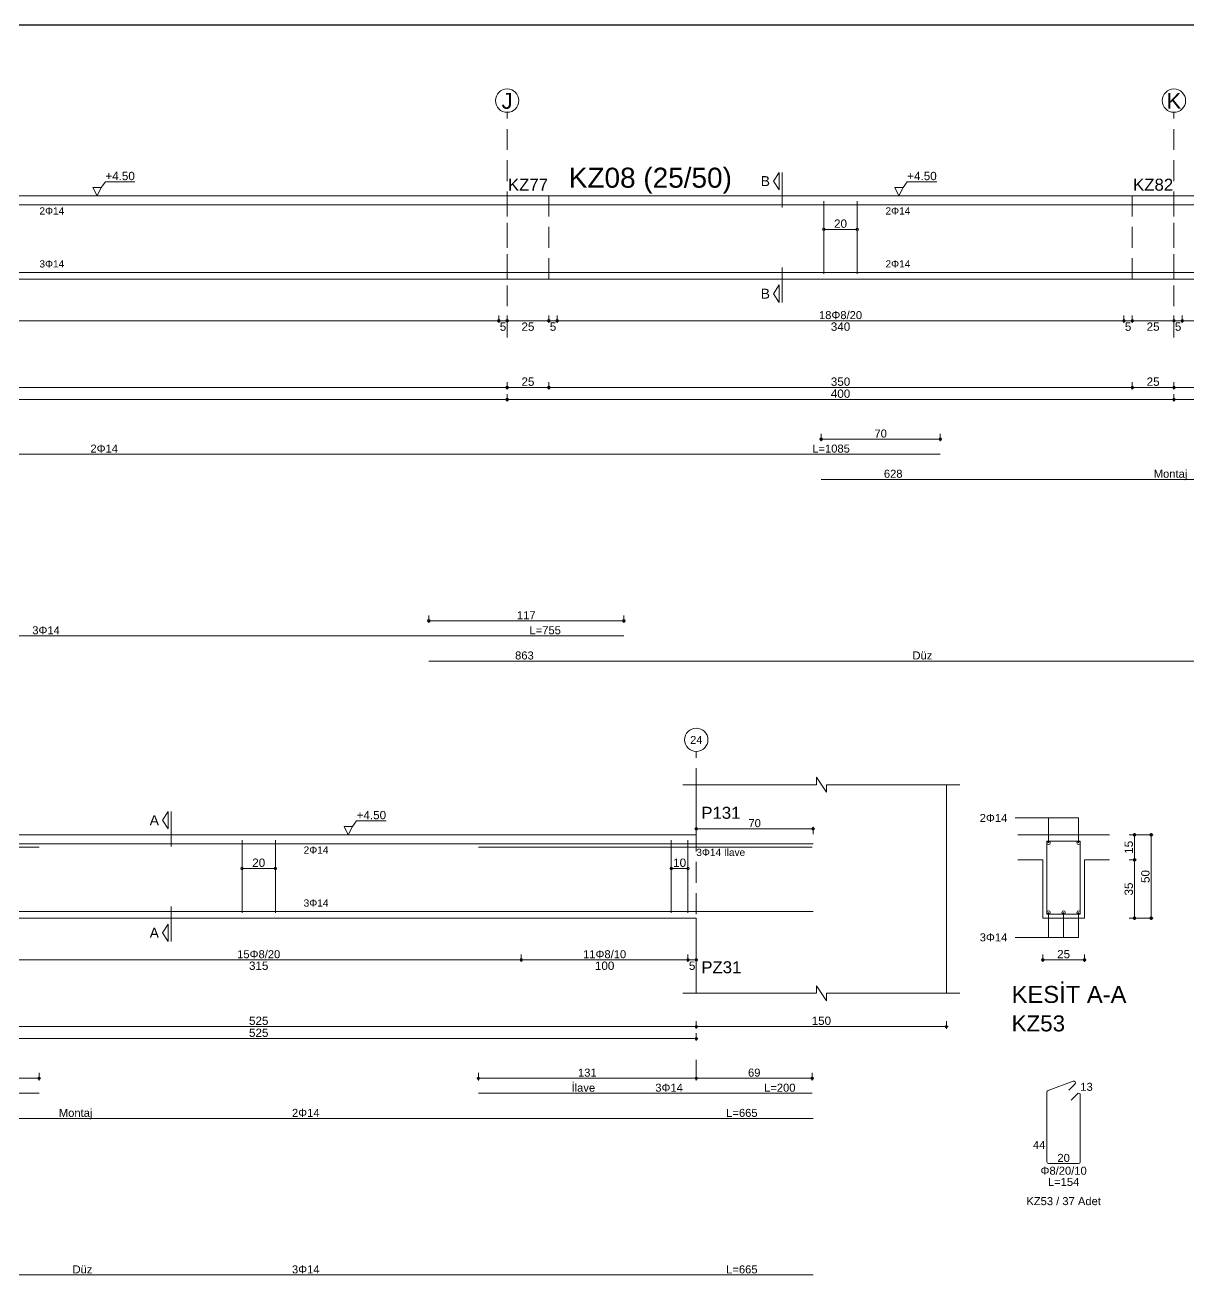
# Model space of a CAD drawing. Header units: millimetres. Extents: x 2232 to 85269, y -3593 to 5869.
# Drawn here: x 23873 to 24919, y -218 to 907 of the extents above; entities that cross this region are included whole.
import ezdxf

# ---------------------------------------------------------------- set-up
doc = ezdxf.new("R2010")
doc.units = ezdxf.units.MM
doc.linetypes.add('DASHDOT2', pattern=[12.7, 6.35, -3.175, 0, -3.175])
doc.linetypes.add('DASHED4', pattern=[18.75, 12.5, -6.25])
doc.layers.add('aks', color=251, linetype='DASHDOT2', lineweight=35)
for name, color, linetype in [('Donatı Topl. Uzun. Yazısı', 7, 'Continuous'), ('Donatı Uz. Yazısı', 7, 'Continuous'), ('Donatı Yazısı', 7, 'Continuous'), ('Donatı Çizgisi', 7, 'Continuous'), ('Kiriş', 7, 'Continuous'), ('Standart', 7, 'Continuous'), ('Ölçülendirme', 7, 'Continuous')]:
    doc.layers.add(name, color=color, linetype=linetype)
doc.styles.add('arial_1_18', font='arial.ttf', dxfattribs={"height": 0.2})

# ---------------------------------------------------------------- blocks, each defined once
blk = doc.blocks.new('IDE212Entity7278')
at = {"layer": 'aks', "color": 30, "linetype": 'DASHED4', "lineweight": 5}
for points in [[(3761.94, 2031.9), (3761.94, 2166.9)], [(4161.94, 2031.9), (4161.94, 2166.9)]]:
    blk.add_lwpolyline(points, dxfattribs=at)
at = {"layer": 'aks', "color": 1, "linetype": 'Continuous', "lineweight": 5}
for centre in [(3761.94, 2173.9), (4161.94, 2173.9)]:
    blk.add_circle(centre, 7, dxfattribs=at)
at = {"layer": 'Donatı Çizgisi', "color": 5, "linetype": 'Continuous', "lineweight": 5}
for points in [[(1850.94, 2111.5), (4577.94, 2111.5)], [(3951.94, 2070.1), (3951.94, 2113.7)], [(3971.94, 2070.1), (3971.94, 2113.7)], [(1850.94, 2070.9), (4577.94, 2070.9)], [(2937.1, 1961.9), (4021.77, 1961.9)], [(3950.27, 1946.8), (4577.94, 1946.8)], [(3076.94, 1852.95), (3831.94, 1852.95)], [(3714.94, 1837.85), (4577.94, 1837.85)]]:
    blk.add_lwpolyline(points, dxfattribs=at)
at = {"layer": 'Kiriş', "color": 1, "linetype": 'Continuous', "lineweight": 5}
for points in [[(2781.94, 2116.9), (4581.94, 2116.9)], [(2781.94, 2066.9), (4581.94, 2066.9)]]:
    blk.add_lwpolyline(points, dxfattribs=at)
at = {"layer": 'Kiriş', "color": 1, "linetype": 'DASHED4', "lineweight": 5}
for points in [[(3761.94, 2066.9), (3761.94, 2116.9)], [(3786.94, 2066.9), (3786.94, 2116.9)], [(4136.94, 2066.9), (4136.94, 2116.9)], [(4161.94, 2066.9), (4161.94, 2116.9)]]:
    blk.add_lwpolyline(points, dxfattribs=at)
at = {"layer": 'Ölçülendirme', "color": 1, "linetype": 'Continuous', "lineweight": 5}
for points in [[(3921.69, 2125.65), (3925.19, 2130.9)], [(3925.19, 2120.4), (3925.19, 2130.9)], [(3926.94, 2109.9), (3926.94, 2130.9)], [(3515.94, 2116.9), (3513.44, 2121.9)], [(3513.44, 2121.9), (3518.44, 2121.9)], [(3518.44, 2121.9), (3515.94, 2116.9)], [(3518.44, 2121.9), (3520.94, 2125.23)], [(3520.94, 2125.23), (3538.61, 2125.23)], [(3925.19, 2120.4), (3921.69, 2125.65)], [(3996.94, 2116.9), (3994.44, 2121.9)], [(3994.44, 2121.9), (3999.44, 2121.9)], [(3999.44, 2121.9), (3996.94, 2116.9)], [(3999.44, 2121.9), (4001.94, 2125.23)], [(4001.94, 2125.23), (4019.61, 2125.23)], [(3515.94, 2116.9), (3515.94, 2116.9)], [(3996.94, 2116.9), (3996.94, 2116.9)], [(3951.94, 2096.7), (3971.94, 2096.7)], [(3926.94, 2052.9), (3926.94, 2073.9)], [(3921.69, 2058.15), (3925.19, 2063.4)], [(3925.19, 2052.9), (3925.19, 2063.4)], [(3925.19, 2052.9), (3921.69, 2058.15)], [(2780.94, 2041.9), (4582.94, 2041.9)], [(3756.94, 2040.65), (3756.94, 2045.15)], [(3761.94, 2040.65), (3761.94, 2045.15)], [(3786.94, 2040.65), (3786.94, 2045.15)], [(3791.94, 2040.65), (3791.94, 2045.15)], [(4131.94, 2040.65), (4131.94, 2045.15)], [(4136.94, 2040.65), (4136.94, 2045.15)], [(4161.94, 2040.65), (4161.94, 2045.15)], [(4166.94, 2040.65), (4166.94, 2045.15)], [(1845.94, 2001.9), (4582.94, 2001.9)], [(3761.94, 2000.65), (3761.94, 2005.15)], [(3786.94, 2000.65), (3786.94, 2005.15)], [(4136.94, 2000.65), (4136.94, 2005.15)], [(4161.94, 2000.65), (4161.94, 2005.15)], [(1845.94, 1994.7), (4582.94, 1994.7)], [(3761.94, 1993.45), (3761.94, 1997.95)], [(4161.94, 1993.45), (4161.94, 1997.95)], [(3950.27, 1969.65), (3950.27, 1974.15)], [(4021.77, 1969.65), (4021.77, 1974.15)], [(3949.27, 1970.9), (4022.77, 1970.9)], [(3713.94, 1861.95), (3832.94, 1861.95)], [(3714.94, 1860.7), (3714.94, 1865.2)], [(3831.94, 1860.7), (3831.94, 1865.2)]]:
    blk.add_lwpolyline(points, dxfattribs=at)
for centre in [(3951.94, 2096.7), (3971.94, 2096.7), (3756.94, 2041.9), (3756.94, 2041.9), (3761.94, 2041.9), (3761.94, 2041.9), (3786.94, 2041.9), (3786.94, 2041.9), (3791.94, 2041.9), (3791.94, 2041.9), (4131.94, 2041.9), (4131.94, 2041.9), (4136.94, 2041.9), (4136.94, 2041.9), (4161.94, 2041.9), (4161.94, 2041.9), (4166.94, 2041.9), (4166.94, 2041.9), (3761.94, 2001.9), (3761.94, 2001.9), (3786.94, 2001.9), (3786.94, 2001.9), (4136.94, 2001.9), (4136.94, 2001.9), (4161.94, 2001.9), (4161.94, 2001.9), (3761.94, 1994.7), (3761.94, 1994.7), (4161.94, 1994.7), (4161.94, 1994.7), (3950.27, 1970.9), (4021.77, 1970.9), (3714.94, 1861.95), (3831.94, 1861.95)]:
    blk.add_circle(centre, 0.75, dxfattribs=at)
at = {"layer": 'aks', "color": 1, "linetype": 'Continuous', "lineweight": 5, "style": 'arial_1_18'}
for s, p in [('J', (3758.64, 2169.02)), ('K', (4157.54, 2169.02))]:
    blk.add_text(s, height=9.45, dxfattribs=at).set_placement(p)
at = {"layer": 'Donatı Topl. Uzun. Yazısı', "color": 1, "linetype": 'Continuous', "lineweight": 5, "style": 'arial_1_18'}
for s, p in [('L=1085', (3944.98, 1962.86)), ('L=755', (3775.35, 1853.91))]:
    blk.add_text(s, height=4.8, dxfattribs=at).set_placement(p)
at = {"layer": 'Donatı Uz. Yazısı', "color": 1, "linetype": 'Continuous', "lineweight": 5, "style": 'arial_1_18'}
for s, p in [('628', (3987.93, 1947.76)), ('863', (3766.72, 1838.81))]:
    blk.add_text(s, height=4.8, dxfattribs=at).set_placement(p)
at = {"layer": 'Donatı Yazısı', "color": 5, "linetype": 'Continuous', "lineweight": 5, "style": 'arial_1_18'}
for s, p in [('2Φ14', (3481.4, 2105.62)), ('2Φ14', (3988.9, 2105.62)), ('3Φ14', (3481.4, 2073.86)), ('2Φ14', (3988.9, 2073.86))]:
    blk.add_text(s, height=4.32, rotation=360, dxfattribs=at).set_placement(p)
for s, p in [('2Φ14', (3511.98, 1962.86)), ('3Φ14', (3477.09, 1853.91))]:
    blk.add_text(s, height=4.8, dxfattribs=at).set_placement(p)
at = {"layer": 'Donatı Yazısı', "color": 1, "linetype": 'Continuous', "lineweight": 5, "style": 'arial_1_18'}
for s, p in [('Montaj', (4149.83, 1947.76)), ('Düz', (4005.07, 1838.81))]:
    blk.add_text(s, height=4.8, dxfattribs=at).set_placement(p)
at = {"layer": 'Kiriş', "color": 1, "linetype": 'Continuous', "lineweight": 5, "style": 'arial_1_18'}
for s, height, p in [('KZ08 (25/50)', 12, (3798.94, 2121.7)), ('KZ77', 7.2, (3762.42, 2119.9)), ('KZ82', 7.2, (4137.42, 2119.9))]:
    blk.add_text(s, height=height, dxfattribs=at).set_placement(p)
at = {"layer": 'Ölçülendirme', "color": 1, "linetype": 'Continuous', "lineweight": 5, "style": 'arial_1_18'}
for s, height, p in [('+4.50', 5, (3520.94, 2126.23)), ('+4.50', 5, (4001.94, 2126.23)), ('B', 5.95, (3914.05, 2122.68)), ('B', 5.95, (3914.05, 2055.18)), ('5', 5, (3757.5, 2035.9)), ('25', 5, (3770.55, 2035.9)), ('5', 5, (3787.5, 2035.9)), ('340', 5, (3956.11, 2035.9)), ('5', 5, (4132.5, 2035.9)), ('25', 5, (4145.55, 2035.9)), ('5', 5, (4162.5, 2035.9)), ('25', 5, (3770.55, 2002.9)), ('350', 5, (3956.11, 2002.9)), ('25', 5, (4145.55, 2002.9)), ('400', 5, (3956.11, 1995.7))]:
    blk.add_text(s, height=height, dxfattribs=at).set_placement(p)
blk.add_text('20', height=5, rotation=360, dxfattribs=at).set_placement((3958.05, 2097.66))
at = {"layer": 'Ölçülendirme', "color": 5, "linetype": 'Continuous', "lineweight": 5, "style": 'arial_1_18'}
for s, p in [('18Φ8/20', (3949.01, 2042.9)), ('70', (3982.29, 1971.9)), ('117', (3767.84, 1862.95))]:
    blk.add_text(s, height=4.8, dxfattribs=at).set_placement(p)
blk = doc.blocks.new('IDE212Entity7305')
at = {"layer": 'aks', "color": 30, "linetype": 'DASHED4', "lineweight": 5}
for points in [[(3875.42, 1648.65), (3875.42, 1783.65)], [(3875.42, 1587.65), (3875.42, 1598.65)]]:
    blk.add_lwpolyline(points, dxfattribs=at)
at = {"layer": 'aks', "color": 1, "linetype": 'Continuous', "lineweight": 5}
blk.add_circle((3875.42, 1790.65), 7, dxfattribs=at)
at = {"layer": 'Donatı Çizgisi', "color": 5, "linetype": 'Continuous', "lineweight": 5}
for points in [[(3280.42, 1728.25), (3945.42, 1728.25)], [(3280.92, 1726.25), (3481.17, 1726.25)], [(3602.92, 1686.85), (3602.92, 1730.45)], [(3622.92, 1686.85), (3622.92, 1730.45)], [(3744.67, 1726.25), (3944.92, 1726.25)], [(3860.42, 1686.85), (3860.42, 1730.45)], [(3870.42, 1686.85), (3870.42, 1730.45)], [(4085.76, 1686.15), (4085.76, 1729.75)], [(4085.76, 1729.75), (4105.76, 1729.75)], [(4105.76, 1686.15), (4105.76, 1729.75)], [(3280.42, 1687.65), (3945.42, 1687.65)], [(4085.76, 1686.15), (4105.76, 1686.15)], [(4086.43, 1580.39), (4101.43, 1585.86)], [(4098.86, 1580.54), (4102.5, 1584.18)], [(3280.92, 1578.65), (3481.17, 1578.65)], [(3744.67, 1578.65), (3944.92, 1578.65)], [(4085.76, 1537.57), (4085.76, 1579.44)], [(4100.24, 1574.63), (4104.02, 1578.41)], [(4105.76, 1537.57), (4105.76, 1577.69)], [(3280.42, 1563.55), (3945.42, 1563.55)], [(4086.78, 1536.55), (4104.74, 1536.55)], [(3280.42, 1469.7), (3945.42, 1469.7)]]:
    blk.add_lwpolyline(points, dxfattribs=at)
for centre in [(4086.76, 1728.75), (4104.76, 1728.75), (4086.76, 1687.15), (4095.76, 1687.15), (4104.76, 1687.15)]:
    blk.add_circle(centre, 1, dxfattribs=at)
for centre, start, end in [((4101.78, 1584.9), 315, 110), ((4086.78, 1579.44), 110, 180), ((4104.74, 1577.69), 0, 135), ((4086.78, 1537.57), 180, 270), ((4104.74, 1537.57), 270, 0)]:
    blk.add_arc(centre, 1.02, start, end, dxfattribs=at)
at = {"layer": 'Kiriş', "color": 1, "linetype": 'Continuous', "lineweight": 5}
for points in [[(3867.42, 1763.65), (3947.42, 1763.65)], [(3875.42, 1733.65), (3875.42, 1763.65)], [(3947.42, 1763.65), (3947.42, 1768.15)], [(3953.42, 1759.15), (3947.42, 1768.15)], [(3953.42, 1763.65), (4033.42, 1763.65)], [(3953.42, 1759.15), (3953.42, 1763.65)], [(4025.42, 1638.65), (4025.42, 1763.65)], [(3350.42, 1733.65), (3875.42, 1733.65)], [(4068.26, 1733.65), (4123.26, 1733.65)], [(4068.26, 1718.65), (4083.26, 1718.65)], [(4083.26, 1683.65), (4083.26, 1718.65)], [(4108.26, 1718.65), (4123.26, 1718.65)], [(4108.26, 1683.65), (4108.26, 1718.65)], [(3350.42, 1683.65), (3875.42, 1683.65)], [(3875.42, 1638.65), (3875.42, 1683.65)], [(4083.26, 1683.65), (4108.26, 1683.65)], [(3953.42, 1634.15), (3947.42, 1643.15)], [(3947.42, 1638.65), (3947.42, 1643.15)], [(3867.42, 1638.65), (3947.42, 1638.65)], [(3953.42, 1638.65), (4033.42, 1638.65)], [(3953.42, 1634.15), (3953.42, 1638.65)]]:
    blk.add_lwpolyline(points, dxfattribs=at)
at = {"layer": 'Ölçülendirme', "color": 1, "linetype": 'Continuous', "lineweight": 5}
for points in [[(3555.17, 1742.4), (3558.67, 1747.65)], [(3558.67, 1737.15), (3558.67, 1747.65)], [(3560.42, 1726.65), (3560.42, 1747.65)], [(3558.67, 1737.15), (3555.17, 1742.4)], [(3669.17, 1738.65), (3671.67, 1741.98)], [(3671.67, 1741.98), (3689.35, 1741.98)], [(4066.76, 1743.75), (4104.76, 1743.75)], [(4086.76, 1728.75), (4086.76, 1743.75)], [(4104.76, 1728.75), (4104.76, 1743.75)], [(3666.67, 1733.65), (3664.17, 1738.65)], [(3664.17, 1738.65), (3669.17, 1738.65)], [(3669.17, 1738.65), (3666.67, 1733.65)], [(3666.67, 1733.65), (3666.67, 1733.65)], [(3874.42, 1737.25), (3946.42, 1737.25)], [(3875.42, 1734), (3875.42, 1738.5)], [(3945.42, 1734), (3945.42, 1738.5)], [(4135.01, 1733.65), (4149.51, 1733.65)], [(4138.26, 1682.65), (4138.26, 1734.65)], [(4148.26, 1682.65), (4148.26, 1734.65)], [(4135.01, 1718.65), (4139.51, 1718.65)], [(3602.92, 1713.45), (3622.92, 1713.45)], [(3860.42, 1713.45), (3870.42, 1713.45)], [(3560.42, 1669.65), (3560.42, 1690.65)], [(4086.76, 1672.15), (4086.76, 1687.15)], [(4095.76, 1672.15), (4095.76, 1687.15)], [(4104.76, 1672.15), (4104.76, 1687.15)], [(3555.17, 1674.9), (3558.67, 1680.15)], [(3558.67, 1669.65), (3558.67, 1680.15)], [(4135.01, 1683.65), (4149.51, 1683.65)], [(3558.67, 1669.65), (3555.17, 1674.9)], [(4066.76, 1672.15), (4104.76, 1672.15)], [(3349.42, 1658.65), (3876.42, 1658.65)], [(3770.42, 1657.4), (3770.42, 1661.9)], [(3870.42, 1657.4), (3870.42, 1661.9)], [(3875.42, 1657.4), (3875.42, 1661.9)], [(4082.26, 1658.65), (4109.26, 1658.65)], [(4083.26, 1657.4), (4083.26, 1661.9)], [(4108.26, 1657.4), (4108.26, 1661.9)], [(3875.42, 1617.4), (3875.42, 1621.9)], [(4025.42, 1617.4), (4025.42, 1621.9)], [(3199.42, 1618.65), (4026.42, 1618.65)], [(3875.42, 1610.2), (3875.42, 1614.7)], [(3349.42, 1611.45), (3876.42, 1611.45)], [(3481.17, 1586.4), (3481.17, 1590.9)], [(3744.67, 1586.4), (3744.67, 1590.9)], [(3875.42, 1586.4), (3875.42, 1590.9)], [(3875.42, 1586.4), (3875.42, 1590.9)], [(3944.92, 1586.4), (3944.92, 1590.9)], [(3349.42, 1587.65), (3482.17, 1587.65)], [(3743.67, 1587.65), (3876.42, 1587.65)], [(3874.42, 1587.65), (3945.92, 1587.65)]]:
    blk.add_lwpolyline(points, dxfattribs=at)
for centre in [(3875.42, 1737.25), (3945.42, 1737.25), (4138.26, 1733.65), (4148.26, 1733.65), (4138.26, 1718.65), (3602.92, 1713.45), (3622.92, 1713.45), (3860.42, 1713.45), (3870.42, 1713.45), (4138.26, 1683.65), (4148.26, 1683.65), (3770.42, 1658.65), (3770.42, 1658.65), (3870.42, 1658.65), (3870.42, 1658.65), (3875.42, 1658.65), (4083.26, 1658.65), (4108.26, 1658.65), (3875.42, 1618.65), (3875.42, 1618.65), (4025.42, 1618.65), (3875.42, 1611.45), (3481.17, 1587.65), (3744.67, 1587.65), (3875.42, 1587.65), (3875.42, 1587.65), (3944.92, 1587.65)]:
    blk.add_circle(centre, 0.75, dxfattribs=at)
at = {"layer": 'aks', "color": 1, "linetype": 'Continuous', "lineweight": 5, "style": 'arial_1_18'}
blk.add_text('24', height=4.725, dxfattribs=at).set_placement((3871.75, 1788.21))
at = {"layer": 'Donatı Topl. Uzun. Yazısı', "color": 1, "linetype": 'Continuous', "lineweight": 5, "style": 'arial_1_18'}
for s, p in [('L=200', (3916.08, 1579.61)), ('L=665', (3893.34, 1564.51)), ('L=154', (4086.34, 1523.11)), ('L=665', (3893.34, 1470.66))]:
    blk.add_text(s, height=4.8, dxfattribs=at).set_placement(p)
at = {"layer": 'Donatı Uz. Yazısı', "color": 1, "linetype": 'Continuous', "lineweight": 5, "style": 'arial_1_18'}
for s, p in [('13', (4105.76, 1580.15)), ('44', (4077.34, 1545.27)), ('20', (4092.03, 1537.51))]:
    blk.add_text(s, height=4.8, dxfattribs=at).set_placement(p)
at = {"layer": 'Donatı Yazısı', "color": 5, "linetype": 'Continuous', "lineweight": 5, "style": 'arial_1_18'}
for s, height, p in [('2Φ14', 4.8, (4045.42, 1741.35)), ('3Φ14 İlave', 4.32, (3875.42, 1720.97)), ('3Φ14', 4.8, (4045.42, 1669.75)), ('3Φ14', 4.8, (3850.81, 1579.61)), ('2Φ14', 4.8, (3632.87, 1564.51)), ('Φ8/20/10', 4.8, (4081.9, 1529.83)), ('KZ53 / 37 Adet', 4.8, (4073.39, 1511.59)), ('3Φ14', 4.8, (3632.87, 1470.66))]:
    blk.add_text(s, height=height, dxfattribs=at).set_placement(p)
for s, p in [('2Φ14', (3639.88, 1722.37)), ('3Φ14', (3639.88, 1690.61))]:
    blk.add_text(s, height=4.32, rotation=360, dxfattribs=at).set_placement(p)
at = {"layer": 'Donatı Yazısı', "color": 1, "linetype": 'Continuous', "lineweight": 5, "style": 'arial_1_18'}
for s, p in [('İlave', (3800.59, 1579.61)), ('Montaj', (3493.05, 1564.51)), ('Düz', (3501.25, 1470.66))]:
    blk.add_text(s, height=4.8, dxfattribs=at).set_placement(p)
at = {"layer": 'Kiriş', "color": 1, "linetype": 'Continuous', "lineweight": 5, "style": 'arial_1_18'}
for s, height, p in [('P131', 7.2, (3878.42, 1743.25)), ('PZ31', 7.2, (3878.42, 1650.65)), ('KESİT A-A', 10.2, (4064.56, 1632.85)), ('KZ53', 9.6, (4064.56, 1615.77))]:
    blk.add_text(s, height=height, dxfattribs=at).set_placement(p)
at = {"layer": 'Ölçülendirme', "color": 1, "linetype": 'Continuous', "lineweight": 5, "style": 'arial_1_18'}
for s, height, p in [('+4.50', 5, (3671.67, 1742.98)), ('A', 5.95, (3547.53, 1739.43)), ('70', 4.8, (3906.69, 1738.25)), ('A', 5.95, (3547.53, 1671.93)), ('25', 5, (4091.87, 1659.61)), ('315', 5, (3607.1, 1652.65)), ('100', 5, (3814.6, 1652.65)), ('5', 5, (3870.98, 1652.65)), ('525', 5, (3607.1, 1619.65)), ('150', 5, (3944.6, 1619.65)), ('525', 5, (3607.1, 1612.45))]:
    blk.add_text(s, height=height, dxfattribs=at).set_placement(p)
for s, rotation, p in [('15', 90, (4137.3, 1722.27)), ('20', 360, (3609.04, 1714.41)), ('10', 360, (3861.54, 1714.41)), ('50', 90, (4147.3, 1704.77)), ('35', 90, (4137.3, 1697.27))]:
    blk.add_text(s, height=5, rotation=rotation, dxfattribs=at).set_placement(p)
at = {"layer": 'Ölçülendirme', "color": 5, "linetype": 'Continuous', "lineweight": 5, "style": 'arial_1_18'}
for s, p in [('15Φ8/20', (3600, 1659.65)), ('11Φ8/10', (3807.5, 1659.65)), ('131', (3804.46, 1588.65)), ('69', (3906.44, 1588.65))]:
    blk.add_text(s, height=4.8, dxfattribs=at).set_placement(p)

msp = doc.modelspace()

# ---------------------------------------------------------------- linework, layer by layer
msp.add_line((3332.4, 906.6), (85269.2, 906.6))

# ---------------------------------------------------------------- block references
at = {"layer": 'Standart', "xscale": 1.5, "yscale": 1.5, "zscale": 1.5}
for name in ['IDE212Entity7278', 'IDE212Entity7305']:
    msp.add_blockref(name, (18663.7, -2422.3), dxfattribs=at)

doc.saveas('drawing.dxf')
